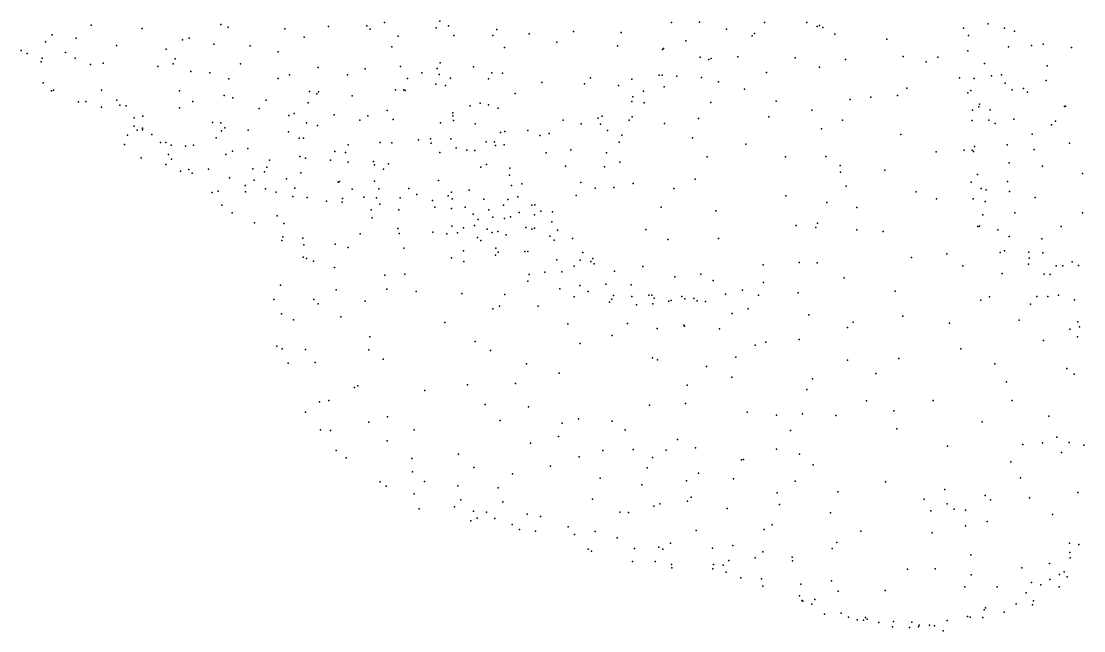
# Model space of a CAD drawing. Header units: metres. Extents: x -25 to 25, y -27.7 to 27.8.
# Drawn here: x -17.816 to -13.557, y -20.769 to -18.325 of the extents above; entities that cross this region are included whole.
import ezdxf

# ---------------------------------------------------------------- set-up
doc = ezdxf.new("R2010")
doc.units = ezdxf.units.M

msp = doc.modelspace()

# ---------------------------------------------------------------- linework, layer by layer
for p in [(-17.5361, -18.34, -11.0735), (-17.3315, -18.3543, -8.3637), (-17.0152, -18.3377, -15.0368), (-16.9871, -18.3487, -11.2788), (-16.5839, -18.3462, -7.2045), (-16.4307, -18.3439, -6.4708), (-16.3603, -18.3302, -6.2927), (-16.1532, -18.3517, -11.4445), (-16.138, -18.3249, -6.0307), (-16.1031, -18.3434, -15.6252), (-15.2097, -18.3302, -14.9907), (-15.0974, -18.3289, -14.3169), (-14.8368, -18.3299, -7.2841), (-14.6677, -18.3296, -6.606), (-14.6261, -18.346, -6.9797), (-14.6163, -18.3421, -13.698), (-14.6036, -18.3505, -7.175), (-14.0397, -18.3524, -12.8105), (-13.94, -18.3352, 0.1282), (-13.875, -18.353, -12.6738), (-17.6919, -18.3799, -10.8697), (-17.5957, -18.3926, -8.8678), (-17.1425, -18.3923, -14.8638), (-16.7591, -18.3559, -15.2726), (-16.6823, -18.3885, -11.1648), (-16.417, -18.3569, -13.2236), (-16.305, -18.3841, -11.0898), (-16.0819, -18.3819, -12.8506), (-15.925, -18.3815, -15.6232), (-15.9095, -18.3582, -12.5581), (-15.7794, -18.3755, -5.8932), (-15.6017, -18.3659, -5.9096), (-15.4118, -18.3694, -15.3125), (-14.9885, -18.3562, -7.203), (-14.8858, -18.3837, -14.0622), (-14.8763, -18.3734, -7.0809), (-14.5549, -18.3761, -7.3243), (-14.3464, -18.3971, -7.2879), (-14.0197, -18.3824, 0.5719), (-13.8344, -18.3646, -0.2829), (-17.7183, -18.4072, -9.7998), (-17.4334, -18.4222, -8.5475), (-17.2348, -18.4374, -14.4947), (-17.1689, -18.3989, -14.0049), (-17.0439, -18.417, -13.8213), (-16.898, -18.4238, -13.6479), (-16.3308, -18.4278, -15.5479), (-15.8791, -18.4298, -12.4046), (-15.669, -18.4085, -15.5313), (-15.4258, -18.4236, -6.0093), (-15.2451, -18.4387, -6.1319), (-15.2417, -18.4346, -14.8625), (-15.1515, -18.4034, -7.3704), (-13.8593, -18.4275, -0.4689), (-13.7661, -18.4219, -0.8647), (-13.7202, -18.4168, -12.6888), (-13.606, -18.4308, 1.2686), (-17.8158, -18.442, -10.3358), (-17.7923, -18.4536, -10.546), (-17.732, -18.4724, -10.7086), (-17.6379, -18.4506, -9.4757), (-17.6003, -18.4725, -9.2457), (-17.1992, -18.4755, -14.6506), (-16.7857, -18.4473, -7.8656), (-15.0951, -18.4694, -6.3073), (-15.0605, -18.4786, -14.2), (-15.0508, -18.4743, -6.9434), (-14.9436, -18.4681, -6.7322), (-14.7133, -18.4711, -13.8259), (-14.5115, -18.4779, -13.476), (-14.2806, -18.4668, -13.1162), (-14.1416, -18.4685, -12.9224), (-14.0214, -18.4442, -7.2954), (-17.7356, -18.4873, -10.0501), (-17.5386, -18.4985, -8.9644), (-17.4871, -18.4929, -11.0368), (-17.2687, -18.507, -8.3976), (-17.2064, -18.4955, -14.2743), (-16.9364, -18.4958, -8.1207), (-16.6252, -18.5098, -7.532), (-16.4373, -18.5159, -7.0326), (-16.2954, -18.5067, -13.1699), (-16.1489, -18.5144, -15.59), (-16.1367, -18.4915, -11.2113), (-16.0025, -18.5075, -11.9772), (-14.617, -18.5092, -13.6858), (-14.1893, -18.4882, -7.3501), (-13.955, -18.4938, 0.014), (-13.7034, -18.5035, 1.1626), (-17.1364, -18.5262, -11.1839), (-17.06, -18.5316, -13.9485), (-16.9841, -18.5553, -15.0058), (-16.7867, -18.5547, -13.6445), (-16.7406, -18.54, -11.0951), (-16.5075, -18.5403, -10.9639), (-16.2681, -18.5541, -6.4765), (-16.2097, -18.5315, -6.2729), (-16.1405, -18.5386, -11.4081), (-16.0959, -18.5537, -11.8225), (-15.943, -18.5561, -12.5818), (-15.9298, -18.5312, -12.1547), (-15.8875, -18.5333, -6.038), (-15.5342, -18.5519, -15.3887), (-15.3683, -18.5578, -6.1759), (-15.2595, -18.5407, -14.4486), (-15.2475, -18.5416, -7.1523), (-15.1879, -18.5458, -14.307), (-15.0896, -18.5506, -6.6933), (-14.8288, -18.5299, -7.6224), (-14.0546, -18.5514, -12.6943), (-13.996, -18.5547, 0.6889), (-13.9267, -18.5439, 0.8756), (-13.8867, -18.5398, -0.715), (-13.7077, -18.5621, -7.3545), (-17.7283, -18.5719, -10.394), (-17.6941, -18.6042, -10.2232), (-17.686, -18.6015, -10.5911), (-17.494, -18.601, -9.5952), (-17.1812, -18.6045, -14.567), (-16.6611, -18.6069, -13.5673), (-16.6249, -18.6082, -7.6569), (-16.3159, -18.6001, -6.9004), (-16.2824, -18.5998, -10.7486), (-16.2764, -18.6032, -6.7186), (-16.1536, -18.5767, -12.9444), (-16.115, -18.583, -10.8412), (-15.7294, -18.5702, -6.044), (-15.5588, -18.5753, -6.0797), (-15.4217, -18.5822, -15.2504), (-15.322, -18.6053, -14.8663), (-15.2393, -18.5883, -6.3655), (-15.0205, -18.5675, -7.5566), (-14.9165, -18.5967, -14.0494), (-14.266, -18.5933, -7.454), (-14.0101, -18.6023, 0.1731), (-13.8717, -18.5734, -7.3652), (-13.8447, -18.5995, -0.9083), (-13.7983, -18.5944, -12.5206), (-13.7833, -18.6088, 1.051), (-17.5858, -18.6482, -10.0081), (-17.5568, -18.6473, -10.7953), (-17.4328, -18.6413, -9.0013), (-17.1284, -18.6464, -14.3), (-17.0029, -18.6221, -8.2406), (-16.9682, -18.6316, -11.1033), (-16.8336, -18.6417, -13.7695), (-16.6657, -18.6521, -7.839), (-16.6308, -18.6159, -15.2906), (-16.4901, -18.6244, -7.2886), (-15.8359, -18.6146, -15.5569), (-15.368, -18.6468, -7.2345), (-15.3644, -18.6283, -6.9548), (-15.3192, -18.6521, -6.7595), (-15.0516, -18.6508, -14.119), (-14.79, -18.6452, -13.9025), (-14.494, -18.6393, -7.5677), (-14.4102, -18.6299, -13.2586), (-14.3033, -18.6224, -13.0842), (-14.0222, -18.6115, 0.3583), (-17.4941, -18.6697, -9.8475), (-17.4204, -18.6613, -9.3747), (-17.3947, -18.6636, -8.8317), (-17.1815, -18.6717, -8.4425), (-16.8623, -18.6745, -8.1886), (-16.7216, -18.6952, -8.0144), (-16.3491, -18.6832, -13.353), (-16.086, -18.6919, -6.4591), (-16.0162, -18.6641, -6.2581), (-15.9758, -18.6533, -10.7703), (-15.9427, -18.6601, -10.9724), (-15.9044, -18.673, -12.4553), (-14.6468, -18.6811, -13.7227), (-14.0027, -18.6809, 0.561), (-13.9781, -18.6681, -0.4431), (-13.9747, -18.657, -0.24), (-13.9322, -18.6795, -12.5044), (-13.6347, -18.667, 1.1682), (-13.6307, -18.6655, -12.5351), (-17.3628, -18.7116, -9.6231), (-17.3285, -18.7051, -10.9587), (-17.0493, -18.7315, -8.3685), (-17.0164, -18.732, -14.7884), (-16.7439, -18.7034, -10.9409), (-16.6731, -18.7319, -15.1668), (-16.5618, -18.6996, -10.8063), (-16.4585, -18.7219, -13.5057), (-16.4269, -18.7041, -10.706), (-16.3248, -18.7189, -7.175), (-16.1357, -18.7319, -12.936), (-16.0865, -18.7039, -11.7739), (-16.0827, -18.7236, -11.3589), (-15.9964, -18.7362, -12.6921), (-15.6436, -18.7211, -6.2898), (-15.5711, -18.7359, -7.0667), (-15.5035, -18.7132, -6.8758), (-15.4938, -18.7376, -6.6988), (-15.4873, -18.7049, -6.3465), (-15.3791, -18.7216, -14.5846), (-15.3667, -18.7085, -14.7486), (-15.2381, -18.7343, -14.2094), (-15.1009, -18.7143, -7.5284), (-14.8194, -18.7079, -7.604), (-14.5244, -18.7222, -13.4812), (-14.0046, -18.7235, -7.4607), (-13.9377, -18.722, -0.8212), (-13.912, -18.7353, 0.7735), (-13.8374, -18.7176, -7.4423), (-13.6704, -18.7256, -1.1928), (-17.3635, -18.7458, -9.8039), (-17.3511, -18.7619, -10.8084), (-17.33, -18.7538, -9.2312), (-17.3294, -18.7607, -9.0143), (-17.2927, -18.7785, -8.7907), (-17.0129, -18.7649, -10.961), (-16.9996, -18.7523, -14.1979), (-16.9057, -18.7614, -14.0393), (-16.7452, -18.7689, -13.8335), (-16.6288, -18.743, -13.684), (-15.8952, -18.7715, -6.8684), (-15.8771, -18.7668, -6.4642), (-15.7857, -18.7635, -15.4581), (-15.6992, -18.7744, -6.4582), (-15.4659, -18.7628, -15.1285), (-14.6077, -18.7569, -7.6016), (-14.2902, -18.7794, -12.9544), (-13.7635, -18.7774, 0.9433), (-13.6871, -18.7398, -12.4038), (-17.4024, -18.8186, -10.5939), (-17.3906, -18.7811, -9.9906), (-17.2582, -18.8112, -9.3856), (-17.2359, -18.811, -9.5557), (-17.2154, -18.8223, -9.7437), (-17.1249, -18.8213, -10.8378), (-17.0346, -18.7922, -14.5588), (-16.7023, -18.7932, -8.1458), (-16.6848, -18.7941, -10.7594), (-16.5049, -18.8201, -7.6939), (-16.3777, -18.8117, -7.3985), (-16.3304, -18.8131, -13.4724), (-16.2242, -18.8005, -13.2566), (-16.1749, -18.7968, -15.4512), (-16.1734, -18.8134, -10.6473), (-16.0944, -18.7963, -11.5689), (-15.9523, -18.8083, -7.0336), (-15.9189, -18.808, -12.1089), (-15.8808, -18.8201, -12.2782), (-15.7375, -18.7831, -6.6222), (-15.419, -18.8104, -14.4569), (-15.4081, -18.7816, -14.9637), (-15.1258, -18.7923, -14.1118), (-14.9117, -18.8172, -13.9603), (-13.8639, -18.8207, -12.318), (-13.6148, -18.8137, 1.0908), (-17.2253, -18.8592, -8.9155), (-17.1571, -18.8257, -8.5859), (-16.9957, -18.8587, -8.4735), (-16.9697, -18.8465, -14.4259), (-16.9076, -18.835, -10.7936), (-16.5594, -18.8477, -15.1707), (-16.516, -18.8508, -10.5893), (-16.138, -18.8508, -7.1963), (-16.072, -18.8319, -12.813), (-16.0302, -18.8419, -10.7202), (-15.9978, -18.8426, -15.4512), (-15.9155, -18.8236, -12.503), (-15.7124, -18.8528, -7.1846), (-15.6132, -18.8404, -15.2756), (-15.4699, -18.8524, -7.3297), (-14.149, -18.8492, -12.6516), (-14.0369, -18.8418, -12.4561), (-14.0047, -18.842, 0.1252), (-13.9996, -18.8475, 0.3734), (-13.9952, -18.8273, -0.2154), (-13.7555, -18.8392, -7.5082), (-17.335, -18.8732, -10.3109), (-17.2357, -18.8998, -10.5624), (-17.214, -18.8776, -9.0969), (-16.8212, -18.8816, -14.1425), (-16.6998, -18.8668, -15.0202), (-16.6767, -18.8743, -13.9352), (-16.5768, -18.8821, -8.0795), (-16.5049, -18.8899, -7.9275), (-16.4043, -18.8867, -15.265), (-16.4003, -18.9008, -13.6952), (-16.3442, -18.8971, -7.5272), (-15.9511, -18.9, -11.2942), (-15.6348, -18.9063, -7.3069), (-15.4168, -18.8904, -14.2538), (-15.0667, -18.8687, -7.533), (-14.7531, -18.8685, -7.5836), (-14.5905, -18.8675, -13.5682), (-14.5338, -18.9039, -13.3995), (-13.8562, -18.8921, 0.7267), (-13.7229, -18.9059, -1.1685), (-17.1769, -18.9258, -10.2936), (-17.1442, -18.9188, -9.435), (-17.1301, -18.9348, -10.4549), (-17.0651, -18.9175, -9.9248), (-16.8882, -18.9172, -14.5576), (-16.8412, -18.9288, -14.3257), (-16.8319, -18.9105, -10.6378), (-16.6952, -18.9322, -8.3285), (-16.3643, -18.9186, -10.6688), (-15.9738, -18.9098, -7.2168), (-15.8595, -18.9421, -11.1333), (-15.8574, -18.9136, -15.3503), (-15.4784, -18.909, -14.8108), (-14.5321, -18.9304, -7.579), (-14.3541, -18.9221, -7.5641), (-13.9827, -18.939, -0.7703), (-13.5622, -18.935, -7.5574), (-16.9807, -18.9522, -10.0682), (-16.9179, -18.9836, -9.8552), (-16.8824, -18.9626, -10.4152), (-16.7527, -18.9573, -14.7029), (-16.5451, -18.9698, -8.2175), (-16.5405, -18.9676, -14.0075), (-16.3997, -18.9665, -13.8581), (-16.143, -18.9635, -13.2514), (-15.8502, -18.9834, -11.9954), (-15.8093, -18.9768, -7.3373), (-15.5732, -18.9714, -14.4728), (-15.4401, -18.9917, -14.1054), (-15.3637, -18.9761, -7.4758), (-15.1141, -18.9583, -13.994), (-14.5101, -18.9862, -13.2134), (-14.0084, -18.9703, -0.5894), (-13.8634, -18.9669, -12.2312), (-17.051, -19.0115, -8.8756), (-17.0265, -19.0062, -9.5111), (-16.9176, -19.0086, -8.6579), (-16.8374, -18.9968, -10.0296), (-16.794, -19.0105, -10.2267), (-16.7276, -19.0283, -8.5168), (-16.7189, -18.9938, -14.4731), (-16.6701, -19.0314, -10.4773), (-16.5278, -19.0351, -14.3298), (-16.49, -18.9984, -10.6283), (-16.4422, -19.0305, -14.1791), (-16.3919, -19.0332, -15.0485), (-16.3831, -18.9965, -7.9457), (-16.2975, -19.0324, -10.7928), (-16.2629, -18.9953, -7.6616), (-16.2304, -19.0191, -15.2135), (-16.1046, -19.0256, -13.5055), (-16.0914, -19.0102, -13.0078), (-16.0199, -19.0025, -10.8736), (-15.8249, -19.0284, -12.4875), (-15.5912, -19.0239, -14.7727), (-15.5158, -18.9947, -7.44), (-15.2007, -18.9959, -7.5296), (-14.7515, -19.0256, -13.7087), (-14.2283, -19.0091, -12.5862), (-13.9681, -18.9953, 0.0271), (-13.9482, -19.0004, 0.3686), (-13.8543, -19.007, 0.6114), (-13.7522, -19.032, -12.1162), (-17.0122, -19.0629, -9.0702), (-16.5922, -19.0463, -8.4258), (-16.5289, -19.0498, -14.7909), (-16.3785, -19.0587, -8.1696), (-16.1675, -19.0439, -13.9979), (-16.1586, -19.071, -10.8818), (-16.0914, -19.0753, -15.1659), (-16.0892, -19.0365, -7.5599), (-16.0369, -19.0709, -13.6773), (-15.962, -19.0379, -7.4686), (-15.8834, -19.0621, -11.5138), (-15.8649, -19.0397, -15.2068), (-15.7693, -19.062, -14.3311), (-15.7573, -19.061, -12.3345), (-15.2514, -19.071, -13.95), (-14.5876, -19.0516, -13.3937), (-14.4664, -19.0713, -7.5692), (-14.1472, -19.0372, -7.542), (-14.0001, -19.037, -0.4206), (-13.9525, -19.048, 0.1756), (-16.9703, -19.0933, -9.3003), (-16.7896, -19.1056, -8.7102), (-16.4133, -19.0805, -14.8935), (-16.4092, -19.1138, -14.7057), (-16.3019, -19.0813, -14.2585), (-16.0041, -19.0983, -14.2026), (-15.9841, -19.1202, -12.898), (-15.9414, -19.0817, -13.9915), (-15.9254, -19.1101, -13.8078), (-15.8786, -19.1157, -12.7139), (-15.8548, -19.1089, -7.5797), (-15.8195, -19.0914, -11.8266), (-15.759, -19.1011, -15.0419), (-15.7327, -19.0862, -14.546), (-15.6862, -19.0893, -14.0068), (-15.032, -19.0855, -13.8624), (-13.9611, -19.1018, -0.7773), (-13.8336, -19.093, -7.5457), (-13.5622, -19.0931, -7.6024), (-16.8813, -19.1327, -9.4987), (-16.7628, -19.1364, -10.1378), (-16.3063, -19.1565, -8.2751), (-16.0904, -19.1472, -14.4702), (-16.0432, -19.1531, -15.0388), (-15.999, -19.1445, -13.4422), (-15.9485, -19.1593, -14.5598), (-15.7932, -19.1517, -14.7597), (-15.7695, -19.1593, -12.5856), (-15.7588, -19.1541, -11.4604), (-15.6891, -19.129, -12.1518), (-15.6666, -19.163, -11.9748), (-15.3119, -19.1599, -7.5499), (-14.7094, -19.1446, -13.5239), (-14.6306, -19.1524, -13.2664), (-14.6243, -19.135, -7.5636), (-14.4671, -19.1619, -12.7655), (-13.9822, -19.148, -7.5522), (-13.9749, -19.1467, -0.5422), (-13.9013, -19.1614, -0.1267), (-13.6475, -19.1474, 0.7195), (-16.7707, -19.2047, -10.3145), (-16.7668, -19.1895, -9.6045), (-16.687, -19.195, -10.5453), (-16.458, -19.177, -8.5365), (-16.3009, -19.1755, -10.8783), (-16.1659, -19.1706, -14.6063), (-16.1096, -19.1769, -14.8659), (-16.0672, -19.1737, -7.9288), (-15.9874, -19.192, -14.7534), (-15.974, -19.2048, -13.1547), (-15.9282, -19.1722, -7.7358), (-15.9062, -19.1685, -14.8999), (-15.872, -19.1816, -11.0321), (-15.6978, -19.1872, -7.6712), (-15.6794, -19.2029, -11.5885), (-15.6059, -19.1955, -13.809), (-15.2243, -19.2003, -13.8085), (-15.0207, -19.1967, -13.7546), (-14.3609, -19.168, -12.5722), (-13.8556, -19.1875, 0.1181), (-13.7256, -19.1972, 0.5311), (-16.683, -19.2212, -8.9072), (-16.557, -19.2195, -10.7283), (-16.5051, -19.2318, -8.7299), (-16.2828, -19.2348, -8.4776), (-16.0434, -19.2455, -8.1313), (-15.9138, -19.2351, -12.9906), (-15.7973, -19.2484, -12.7789), (-15.7849, -19.2484, -13.5563), (-13.875, -19.2461, -0.8847), (-16.6864, -19.2708, -9.3379), (-16.6727, -19.2769, -9.168), (-16.644, -19.2875, -9.527), (-16.0912, -19.274, -8.2794), (-16.0418, -19.2881, -11.0183), (-15.9148, -19.2636, -7.9763), (-15.9047, -19.2509, -13.3315), (-15.669, -19.2815, -11.1943), (-15.5756, -19.2833, -12.4518), (-15.5655, -19.2517, -12.0804), (-15.5328, -19.2887, -11.4971), (-15.5248, -19.2762, -11.676), (-14.2475, -19.2718, -12.39), (-14.1063, -19.2576, -7.5675), (-13.8919, -19.252, -0.3096), (-13.7775, -19.2513, 0.2964), (-13.7766, -19.275, -1.0084), (-13.7215, -19.254, -12.0138), (-13.6032, -19.2901, -7.6702), (-16.5602, -19.3119, -8.997), (-15.7174, -19.331, -7.8405), (-15.6496, -19.3296, -12.7332), (-15.5997, -19.3065, -13.6075), (-15.5194, -19.2978, -12.2662), (-15.4386, -19.3268, -11.8637), (-15.3238, -19.3086, -13.6995), (-14.8418, -19.3015, -13.4279), (-14.6975, -19.2925, -7.5506), (-14.6258, -19.294, -12.7113), (-14.0424, -19.306, -12.2386), (-13.7791, -19.2984, -7.6119), (-13.6677, -19.3061, 0.4359), (-13.6412, -19.3061, -1.1312), (-13.5778, -19.3043, -11.8508), (-16.3581, -19.3426, -10.9079), (-16.279, -19.3386, -8.6793), (-15.7852, -19.3673, -13.1078), (-15.7806, -19.341, -11.102), (-15.1967, -19.3502, -13.6165), (-15.0922, -19.3395, -7.5457), (-15.043, -19.3647, -13.5359), (-14.8406, -19.3728, -12.8437), (-14.5176, -19.354, -12.4883), (-13.8842, -19.337, -0.6431), (-13.7155, -19.3394, 0.0305), (-13.6913, -19.3404, 0.2007), (-16.7762, -19.3826, -10.057), (-16.5531, -19.4014, -9.342), (-16.3501, -19.3996, -8.8624), (-16.2334, -19.4081, -10.9771), (-16.0493, -19.4162, -8.4515), (-15.6577, -19.3986, -13.3213), (-15.5768, -19.3844, -7.7568), (-15.544, -19.4087, -11.2563), (-15.4728, -19.3798, -12.6664), (-15.3716, -19.3819, -12.0635), (-14.9243, -19.4031, -13.0312), (-14.702, -19.4143, -12.4882), (-14.3131, -19.4071, -12.3234), (-16.8028, -19.4406, -10.2324), (-16.6432, -19.4406, -9.7439), (-16.6252, -19.4587, -10.726), (-16.4371, -19.4473, -9.1717), (-15.8769, -19.4204, -8.1109), (-15.6003, -19.4299, -13.1701), (-15.4584, -19.4511, -13.2514), (-15.4486, -19.4395, -7.6872), (-15.4424, -19.4249, -12.8297), (-15.3688, -19.429, -13.4496), (-15.3492, -19.4615, -13.0606), (-15.301, -19.4233, -12.6095), (-15.2878, -19.4237, -12.3054), (-15.2846, -19.4585, -13.3043), (-15.2789, -19.4355, -7.6005), (-15.2197, -19.4469, -11.8647), (-15.2113, -19.4447, -12.0288), (-15.1686, -19.4292, -13.4203), (-15.1558, -19.4376, -12.7882), (-15.1196, -19.4365, -12.6372), (-15.1073, -19.4465, -13.1699), (-15.0736, -19.4485, -12.4528), (-14.9928, -19.4193, -12.8156), (-14.8612, -19.4232, -12.5935), (-13.9696, -19.4432, -12.1393), (-13.9356, -19.4294, -7.6462), (-13.771, -19.4598, -0.5692), (-13.7447, -19.4293, -7.6919), (-13.7009, -19.4292, -0.2724), (-13.658, -19.423, -0.9774), (-13.5945, -19.4422, -7.763), (-16.7731, -19.498, -10.4945), (-15.9255, -19.4784, -8.2853), (-15.8987, -19.4669, -11.0796), (-15.7445, -19.4679, -7.9699), (-14.9663, -19.4966, -7.5504), (-14.9026, -19.4781, -12.3226), (-14.659, -19.5027, -7.5818), (-16.7246, -19.5222, -9.9139), (-16.5346, -19.5105, -9.5561), (-16.1184, -19.5329, -8.6947), (-15.6253, -19.5377, -7.8788), (-15.3862, -19.5376, -11.301), (-15.1596, -19.5432, -7.5871), (-14.4815, -19.5314, -7.6302), (-14.282, -19.508, -7.6516), (-14.095, -19.5358, -7.6751), (-13.8157, -19.5235, -12.0017), (-13.5814, -19.5302, -11.7804), (-15.4469, -19.5856, -7.751), (-15.2665, -19.5566, -11.4079), (-15.1575, -19.5477, -11.6643), (-15.0167, -19.5586, -11.9469), (-14.5038, -19.5532, -12.2435), (-13.6136, -19.5595, -0.7645), (-13.5747, -19.5502, -0.3414), (-16.7916, -19.6275, -10.3199), (-16.418, -19.5905, -9.2974), (-15.9965, -19.6091, -8.5705), (-15.5754, -19.6169, -11.1284), (-14.8747, -19.6241, -12.0103), (-14.8319, -19.6121, -7.5848), (-14.6978, -19.6014, -12.1603), (-13.7185, -19.6055, -7.7946), (-13.5821, -19.5905, -0.5682), (-16.7702, -19.6379, -10.0615), (-16.6764, -19.6415, -10.6199), (-16.422, -19.6421, -10.8839), (-15.9352, -19.6455, -11.0523), (-14.9522, -19.6723, -11.79), (-14.0494, -19.6388, -12.1031), (-16.746, -19.6959, -10.4821), (-16.6384, -19.6934, -9.8101), (-16.3646, -19.6797, -9.1229), (-15.7911, -19.6989, -8.2809), (-15.2861, -19.6749, -11.2865), (-15.2651, -19.6832, -7.6844), (-15.0695, -19.7094, -11.5254), (-14.5047, -19.6839, -12.1201), (-14.2988, -19.6773, -12.141), (-13.9134, -19.6983, -7.7664), (-15.6603, -19.7358, -8.091), (-14.968, -19.7527, -7.6421), (-14.6441, -19.7582, -11.9802), (-14.3912, -19.7372, -7.7226), (-13.6245, -19.7176, -7.9132), (-13.5958, -19.7397, -11.709), (-16.4807, -19.7942, -10.7649), (-16.4669, -19.7871, -9.5705), (-16.0277, -19.7829, -8.6837), (-15.8352, -19.7776, -8.4722), (-15.1469, -19.7839, -11.2951), (-14.6668, -19.8021, -7.6949), (-13.8669, -19.7714, -11.9494), (-16.1985, -19.8056, -8.8803), (-16.6207, -19.8507, -10.5515), (-16.5834, -19.8451, -9.8152), (-15.9564, -19.8624, -10.9553), (-15.783, -19.8706, -10.9878), (-15.2983, -19.8651, -7.8363), (-15.1533, -19.8584, -7.7508), (-14.4282, -19.8473, -11.989), (-14.1607, -19.8463, -7.7495), (-13.8436, -19.8458, -7.8113), (-16.6769, -19.8927, -10.3513), (-16.3484, -19.9108, -9.2986), (-15.8969, -19.9256, -8.6661), (-15.5829, -19.9187, -8.2528), (-15.4474, -19.9291, -8.0561), (-14.906, -19.8921, -11.5008), (-14.7889, -19.9052, -7.7423), (-14.6849, -19.8986, -11.7868), (-14.551, -19.9065, -7.7471), (-14.3184, -19.8878, -7.7458), (-13.6967, -19.9092, -11.73), (-16.6158, -19.9631, -10.0656), (-16.5768, -19.9666, -10.4556), (-16.4233, -19.9332, -10.7226), (-16.2409, -19.9634, -10.8065), (-15.6483, -19.9364, -8.4158), (-15.3948, -19.963, -11.0152), (-14.732, -19.9666, -11.6434), (-14.3066, -19.959, -11.9094), (-13.9643, -19.9311, -11.8999), (-16.3491, -20.0069, -9.5955), (-15.6622, -19.9906, -8.5812), (-15.1856, -20.0021, -11.0427), (-13.6649, -19.9931, -11.5936), (-13.6153, -20.0144, -11.4075), (-16.5532, -20.0465, -10.1847), (-15.7745, -20.0169, -10.8905), (-15.485, -20.0469, -8.4402), (-15.3636, -20.0419, -8.1504), (-15.231, -20.0452, -8.027), (-15.114, -20.0354, -7.9199), (-14.7892, -20.0412, -11.3765), (-14.1028, -20.0287, -7.7681), (-13.8011, -20.022, -11.7155), (-13.7227, -20.016, -7.9272), (-13.6466, -20.0545, -11.1731), (-13.5572, -20.0252, -10.8107), (-16.513, -20.0761, -10.348), (-16.2508, -20.0782, -9.4349), (-16.0635, -20.0609, -8.9279), (-15.5801, -20.0719, -10.8821), (-15.2859, -20.0742, -10.9346), (-14.9294, -20.0834, -7.927), (-14.9216, -20.083, -11.0844), (-14.6961, -20.0609, -7.8347), (-13.849, -20.0915, -7.8506), (-16.2474, -20.1315, -10.6147), (-16.0019, -20.1138, -10.7636), (-15.8462, -20.1394, -10.7764), (-15.6945, -20.1096, -8.7313), (-15.3069, -20.1158, -8.4463), (-15.1013, -20.1374, -8.1402), (-14.642, -20.1037, -11.4658), (-16.3778, -20.1722, -9.9878), (-16.1989, -20.1712, -9.5771), (-15.4955, -20.1573, -8.6986), (-15.3282, -20.1845, -10.8031), (-15.1495, -20.1684, -8.3338), (-14.9608, -20.1603, -8.0711), (-14.7136, -20.1687, -11.1219), (-14.3521, -20.1723, -11.6263), (-13.8111, -20.1559, -11.5104), (-16.3528, -20.1899, -10.3806), (-16.2406, -20.2198, -10.4852), (-16.0665, -20.1882, -10.6395), (-15.9045, -20.1959, -8.9541), (-14.7862, -20.2163, -8.014), (-14.5428, -20.2123, -11.3029), (-14.1143, -20.2033, -11.6275), (-13.9518, -20.2269, -11.4789), (-13.5813, -20.2144, -8.1207), (-16.0545, -20.244, -9.405), (-15.8853, -20.2521, -10.5875), (-15.5267, -20.2409, -8.8439), (-15.281, -20.2692, -10.6794), (-15.2567, -20.2602, -8.7369), (-15.1453, -20.2493, -8.6281), (-15.1302, -20.2328, -10.7667), (-14.7766, -20.2634, -10.847), (-14.197, -20.2414, -7.8014), (-14.1046, -20.2606, -11.4553), (-13.9313, -20.2441, -11.2005), (-13.774, -20.2366, -10.8073), (-16.2215, -20.2807, -10.2926), (-16.0799, -20.2715, -9.7199), (-16.0033, -20.2893, -9.5783), (-15.9517, -20.294, -9.247), (-15.7877, -20.301, -9.0574), (-15.7342, -20.3105, -10.5174), (-15.4168, -20.2931, -10.5858), (-15.3825, -20.2951, -8.8738), (-14.9859, -20.2794, -8.4135), (-14.5722, -20.2957, -10.8835), (-14.1706, -20.2881, -11.1425), (-14.0761, -20.2814, -11.2915), (-14.0312, -20.285, -11.051), (-13.6822, -20.3025, -10.602), (-16.0144, -20.3289, -10.0637), (-15.9882, -20.318, -10.3604), (-15.9173, -20.3193, -9.75), (-15.8482, -20.3435, -9.6047), (-15.6232, -20.3522, -9.0914), (-14.8055, -20.3445, -8.1749), (-14.0306, -20.3487, -7.8624), (-13.9438, -20.3304, -10.8063), (-15.8185, -20.3637, -9.395), (-15.755, -20.3695, -9.9383), (-15.5986, -20.3833, -10.1634), (-15.5159, -20.3715, -10.3322), (-15.4277, -20.3965, -10.1088), (-15.1103, -20.3668, -8.8486), (-14.8386, -20.3624, -10.6314), (-14.4503, -20.3695, -10.8142), (-14.1644, -20.3765, -10.8332), (-15.358, -20.4394, -9.8124), (-15.2602, -20.4336, -9.9829), (-15.2131, -20.418, -10.2438), (-15.0458, -20.4376, -10.359), (-14.9637, -20.4278, -8.7926), (-14.5656, -20.4386, -10.6734), (-14.5465, -20.4155, -7.9946), (-13.6137, -20.4179, -9.2332), (-13.5764, -20.4236, -9.074), (-15.5438, -20.4413, -9.6147), (-15.5297, -20.4493, -9.2875), (-15.2445, -20.4421, -9.0574), (-14.8745, -20.4761, -10.4213), (-14.8441, -20.4524, -8.6123), (-14.7265, -20.4743, -8.2872), (-14.0094, -20.4649, -10.6618), (-13.6125, -20.4547, -9.6649), (-13.6116, -20.4767, -10.1735), (-15.3655, -20.4915, -9.4753), (-15.2754, -20.4911, -9.6038), (-15.2092, -20.5032, -9.2424), (-15.2079, -20.5167, -9.4395), (-15.0435, -20.521, -9.174), (-15.0416, -20.5034, -9.9186), (-15.002, -20.5067, -10.0688), (-14.9791, -20.4879, -8.9632), (-14.7245, -20.4884, -10.5294), (-14.2642, -20.5221, -10.6384), (-14.1525, -20.5211, -7.9672), (-13.8048, -20.5163, -8.1205), (-13.694, -20.4993, -9.4818), (-14.9899, -20.5347, -9.638), (-14.9311, -20.5569, -9.3984), (-14.8484, -20.5614, -9.0784), (-14.5683, -20.5687, -8.1889), (-14.0079, -20.5447, -8.0192), (-13.6925, -20.564, -9.0179), (-13.6539, -20.5431, -9.9092), (-13.6356, -20.5328, -8.3828), (-13.6239, -20.5527, -8.8103), (-14.8438, -20.59, -9.9048), (-14.6911, -20.5827, -8.5542), (-14.5419, -20.61, -10.4411), (-14.3538, -20.6078, -8.0868), (-14.0334, -20.593, -10.485), (-13.9037, -20.5925, -10.3897), (-13.7665, -20.5757, -9.2769), (-13.7293, -20.5855, -10.1201), (-13.6564, -20.5933, -8.5558), (-14.6967, -20.6292, -8.9328), (-14.6871, -20.6482, -9.1214), (-14.6837, -20.6508, -9.5994), (-14.6346, -20.6443, -8.7886), (-13.7881, -20.6172, -9.6639), (-13.7584, -20.6486, -8.4508), (-14.6467, -20.6631, -10.2362), (-13.9569, -20.6852, -10.2198), (-13.9506, -20.6767, -9.3681), (-13.8758, -20.6942, -9.8479), (-13.8278, -20.6612, -9.0696), (-13.7631, -20.6647, -8.7117), (-14.5963, -20.7028, -9.853), (-14.5289, -20.6988, -9.3281), (-14.5005, -20.7144, -8.6892), (-14.4654, -20.7253, -8.9354), (-14.4399, -20.7264, -9.0961), (-14.4324, -20.7164, -9.53), (-14.4249, -20.7228, -10.2192), (-14.3781, -20.7366, -8.4808), (-14.3192, -20.7319, -9.3209), (-14.2464, -20.7341, -9.5307), (-14.1044, -20.7285, -8.3034), (-14.0229, -20.7122, -9.2355), (-14.013, -20.7149, -9.6577), (-13.962, -20.7158, -10.0478), (-14.3235, -20.7531, -8.7488), (-14.2557, -20.7564, -8.9204), (-14.2197, -20.7536, -8.4123), (-14.2167, -20.7466, -9.0921), (-14.1755, -20.7465, -9.7945), (-14.1549, -20.7493, -10.0399), (-14.1207, -20.7691, -8.5305)]:
    msp.add_point(p)

doc.saveas('drawing.dxf')
